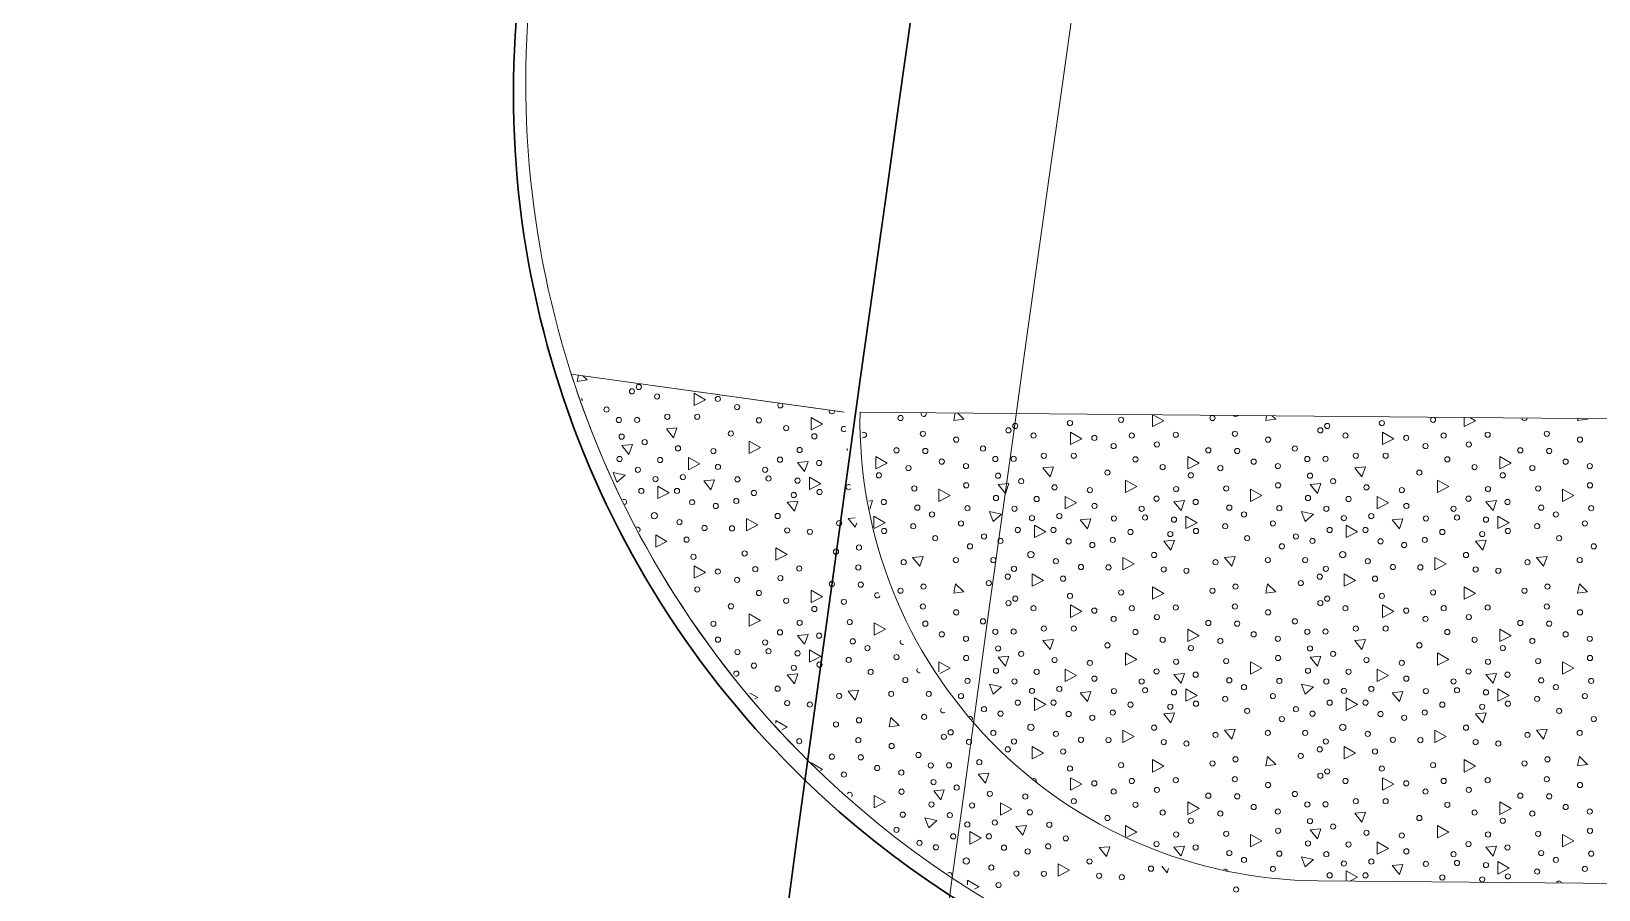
# Model space of a CAD drawing. Extents: x 2536801 to 2538856, y 7112140 to 7131569.
# Drawn here: x 2538191 to 2538289.5, y 7129301.3 to 7129355.2 of the extents above; entities that cross this region are included whole.
import ezdxf

# ---------------------------------------------------------------- set-up
doc = ezdxf.new("R2010")
doc.units = 0
doc.header["$LTSCALE"] = 100
doc.header["$MEASUREMENT"] = 0
for name, color, linetype, lineweight in [('D_BOC_XST', 4, 'Continuous', 13), ('D_CTB_1', 2, 'Continuous', 0), ('D_EOS_ML', 7, 'Continuous', 30), ('D_EOT_ML', 7, 'Continuous', 13), ('D_FOC_XST', 4, 'Continuous', 30), ('D_RIPRAP_1', 7, 'Continuous', 0)]:
    doc.layers.add(name, color=color, linetype=linetype, lineweight=lineweight)

msp = doc.modelspace()

# ---------------------------------------------------------------- linework, layer by layer
at = {"layer": 'D_BOC_XST', "lineweight": 0}
for start, end in [(171.33303, 225.29243), (225.29243, 269.49567), (225.29243, 269.49567)]:
    msp.add_arc((2538282.083, 7129351.996), 60, start, end, dxfattribs=at)
at = {"layer": 'D_CTB_1', "linetype": 'Continuous', "lineweight": 0, "ltscale": 0.025, "extrusion": (0, 0, -1)}
msp.add_arc((-2549729.581, 7127736.073), 11484, 1.8249254, 8.0891807, dxfattribs=at)
at = {"layer": 'D_EOS_ML', "extrusion": (0, 0, -1)}
for radius, start, end in [(11515, 1.8249254, 11.5299872), (11485, 1.8249254, 10.3229376), (11597, 2.4104599, 9.790869)]:
    msp.add_arc((-2549729.581, 7127736.073), radius, start, end, dxfattribs=at)
at = {"layer": 'D_EOT_ML', "extrusion": (0, 0, -1)}
for radius, start, end in [(11527, 1.8249254, 11.5299872), (11473, 1.8249254, 10.3226488), (11587, 2.5612782, 9.6484591)]:
    msp.add_arc((-2549729.581, 7127736.073), radius, start, end, dxfattribs=at)
at = {"layer": 'D_FOC_XST'}
for start, end in [(171.33862, 226.0519), (226.0519, 269.49567)]:
    msp.add_arc((2538281.308, 7129351.336), 60, start, end, dxfattribs=at)
at = {"layer": 'D_RIPRAP_1', "color": 7, "linetype": 'Continuous', "lineweight": 0}
for p, q in [((2538224.942, 7129333.698), (2538241.819, 7129331.354)), ((2538225.322, 7129333.243), (2538225.394, 7129333.635)), ((2538225.948, 7129333.331), (2538225.322, 7129333.243)), ((2538225.671, 7129333.596), (2538225.948, 7129333.331)), ((2538248.983, 7129330.79), (2538249.07, 7129331.26)), ((2538249.609, 7129330.878), (2538248.983, 7129330.79)), ((2538249.211, 7129331.259), (2538249.609, 7129330.878)), ((2538268.585, 7129330.79), (2538268.64, 7129331.088)), ((2538269.211, 7129330.878), (2538268.585, 7129330.79)), ((2538268.995, 7129331.085), (2538269.211, 7129330.878)), ((2538288.187, 7129330.79), (2538288.21, 7129330.916)), ((2538288.813, 7129330.878), (2538288.187, 7129330.79)), ((2538288.779, 7129330.911), (2538288.813, 7129330.878)), ((2538248.983, 7129319.934), (2538249.091, 7129320.518)), ((2538249.609, 7129320.022), (2538248.983, 7129319.934)), ((2538249.091, 7129320.518), (2538249.609, 7129320.022)), ((2538268.585, 7129319.934), (2538268.693, 7129320.518)), ((2538269.211, 7129320.022), (2538268.585, 7129319.934)), ((2538268.693, 7129320.518), (2538269.211, 7129320.022)), ((2538288.187, 7129319.934), (2538288.295, 7129320.518)), ((2538288.813, 7129320.022), (2538288.187, 7129319.934)), ((2538288.295, 7129320.518), (2538288.813, 7129320.022)), ((2538244.924, 7129311.531), (2538245.032, 7129312.115)), ((2538245.032, 7129312.115), (2538245.55, 7129311.619)), ((2538245.55, 7129311.619), (2538244.924, 7129311.531)), ((2538268.585, 7129309.078), (2538268.693, 7129309.662)), ((2538269.211, 7129309.166), (2538268.585, 7129309.078)), ((2538268.693, 7129309.662), (2538269.211, 7129309.166)), ((2538288.187, 7129309.078), (2538288.295, 7129309.662)), ((2538288.813, 7129309.166), (2538288.187, 7129309.078)), ((2538288.295, 7129309.662), (2538288.813, 7129309.166))]:
    msp.add_line(p, q, dxfattribs=at)
at = {"layer": 'D_RIPRAP_1', "color": 7, "lineweight": 0, "flags": 128}
msp.add_lwpolyline([(2538242.087, 7129331.317), (2538224.942, 7129333.698)], dxfattribs=at)
at = {"layer": 'D_RIPRAP_1', "color": 7, "linetype": 'Continuous', "lineweight": 0, "flags": 128}
for points in [[(2538232.656, 7129331.721), (2538232.656, 7129332.499), (2538233.368, 7129332.089)], [(2538240.028, 7129330.193), (2538240.028, 7129330.971), (2538240.74, 7129330.561)], [(2538230.918, 7129330.267), (2538231.586, 7129330.331), (2538231.37, 7129329.705)], [(2538256.317, 7129329.268), (2538256.317, 7129330.046), (2538257.029, 7129329.636)], [(2538275.919, 7129329.268), (2538275.919, 7129330.046), (2538276.631, 7129329.636)], [(2538228.116, 7129329.219), (2538228.784, 7129329.283), (2538228.568, 7129328.657)], [(2538236.116, 7129328.711), (2538236.116, 7129329.489), (2538236.828, 7129329.079)], [(2538232.318, 7129327.689), (2538232.318, 7129328.467), (2538233.03, 7129328.057)], [(2538239.154, 7129328.135), (2538239.822, 7129328.199), (2538239.606, 7129327.573)], [(2538244.087, 7129327.74), (2538244.087, 7129328.518), (2538244.799, 7129328.108)], [(2538254.579, 7129327.814), (2538255.247, 7129327.878), (2538255.031, 7129327.252)], [(2538263.689, 7129327.74), (2538263.689, 7129328.518), (2538264.401, 7129328.108)], [(2538274.181, 7129327.814), (2538274.849, 7129327.878), (2538274.633, 7129327.252)], [(2538283.291, 7129327.74), (2538283.291, 7129328.518), (2538284.003, 7129328.108)], [(2538227.804, 7129326.899), (2538227.566, 7129327.525), (2538228.322, 7129327.351)], [(2538233.27, 7129326.985), (2538233.938, 7129327.049), (2538233.722, 7129326.423)], [(2538239.904, 7129326.443), (2538239.904, 7129327.221), (2538240.616, 7129326.811)], [(2538259.777, 7129326.258), (2538259.777, 7129327.036), (2538260.489, 7129326.626)], [(2538279.379, 7129326.258), (2538279.379, 7129327.036), (2538280.091, 7129326.626)], [(2538230.382, 7129325.875), (2538230.382, 7129326.653), (2538231.094, 7129326.243)], [(2538248.031, 7129325.698), (2538248.031, 7129326.476), (2538248.743, 7129326.066)], [(2538251.777, 7129326.766), (2538252.445, 7129326.83), (2538252.229, 7129326.204)], [(2538255.979, 7129325.236), (2538255.979, 7129326.014), (2538256.691, 7129325.604)], [(2538267.633, 7129325.698), (2538267.633, 7129326.476), (2538268.345, 7129326.066)], [(2538271.379, 7129326.766), (2538272.047, 7129326.83), (2538271.831, 7129326.204)], [(2538275.581, 7129325.236), (2538275.581, 7129326.014), (2538276.293, 7129325.604)], [(2538287.235, 7129325.698), (2538287.235, 7129326.476), (2538287.947, 7129326.066)], [(2538238.514, 7129325.647), (2538239.182, 7129325.711), (2538238.966, 7129325.085)], [(2538251.465, 7129324.446), (2538251.227, 7129325.072), (2538251.983, 7129324.898)], [(2538262.815, 7129325.682), (2538263.483, 7129325.746), (2538263.267, 7129325.12)], [(2538271.067, 7129324.446), (2538270.829, 7129325.072), (2538271.585, 7129324.898)], [(2538282.417, 7129325.682), (2538283.085, 7129325.746), (2538282.869, 7129325.12)], [(2538235.944, 7129323.855), (2538235.944, 7129324.633), (2538236.656, 7129324.223)], [(2538254.043, 7129323.422), (2538254.043, 7129324.2), (2538254.755, 7129323.79)], [(2538256.931, 7129324.532), (2538257.599, 7129324.596), (2538257.383, 7129323.97)], [(2538263.565, 7129323.99), (2538263.565, 7129324.768), (2538264.277, 7129324.358)], [(2538273.645, 7129323.422), (2538273.645, 7129324.2), (2538274.357, 7129323.79)], [(2538276.533, 7129324.532), (2538277.201, 7129324.596), (2538276.985, 7129323.97)], [(2538283.167, 7129323.99), (2538283.167, 7129324.768), (2538283.879, 7129324.358)], [(2538230.246, 7129322.819), (2538230.246, 7129323.597), (2538230.958, 7129323.187)], [(2538262.175, 7129323.194), (2538262.843, 7129323.258), (2538262.627, 7129322.632)], [(2538281.777, 7129323.194), (2538282.445, 7129323.258), (2538282.229, 7129322.632)], [(2538237.8, 7129321.999), (2538237.8, 7129322.777), (2538238.512, 7129322.367)], [(2538246.393, 7129322.18), (2538247.061, 7129322.244), (2538246.845, 7129321.618)], [(2538259.605, 7129321.402), (2538259.605, 7129322.18), (2538260.317, 7129321.77)], [(2538265.995, 7129322.18), (2538266.663, 7129322.244), (2538266.447, 7129321.618)], [(2538279.207, 7129321.402), (2538279.207, 7129322.18), (2538279.919, 7129321.77)], [(2538285.597, 7129322.18), (2538286.265, 7129322.244), (2538286.049, 7129321.618)], [(2538232.656, 7129320.865), (2538232.656, 7129321.643), (2538233.368, 7129321.233)], [(2538253.907, 7129320.366), (2538253.907, 7129321.144), (2538254.619, 7129320.734)], [(2538273.509, 7129320.366), (2538273.509, 7129321.144), (2538274.221, 7129320.734)], [(2538240.028, 7129319.337), (2538240.028, 7129320.115), (2538240.74, 7129319.705)], [(2538261.461, 7129319.546), (2538261.461, 7129320.324), (2538262.173, 7129319.914)], [(2538281.063, 7129319.546), (2538281.063, 7129320.324), (2538281.775, 7129319.914)], [(2538256.317, 7129318.412), (2538256.317, 7129319.19), (2538257.029, 7129318.78)], [(2538275.919, 7129318.412), (2538275.919, 7129319.19), (2538276.631, 7129318.78)], [(2538236.116, 7129317.855), (2538236.116, 7129318.633), (2538236.828, 7129318.223)], [(2538243.972, 7129317.295), (2538243.972, 7129318.073), (2538244.684, 7129317.663)], [(2538239.154, 7129317.279), (2538239.822, 7129317.343), (2538239.606, 7129316.717)], [(2538254.579, 7129316.958), (2538255.247, 7129317.022), (2538255.031, 7129316.396)], [(2538263.689, 7129316.884), (2538263.689, 7129317.662), (2538264.401, 7129317.252)], [(2538274.181, 7129316.958), (2538274.849, 7129317.022), (2538274.633, 7129316.396)], [(2538283.291, 7129316.884), (2538283.291, 7129317.662), (2538284.003, 7129317.252)], [(2538239.904, 7129315.587), (2538239.904, 7129316.365), (2538240.616, 7129315.955)], [(2538259.777, 7129315.402), (2538259.777, 7129316.18), (2538260.489, 7129315.77)], [(2538279.379, 7129315.402), (2538279.379, 7129316.18), (2538280.091, 7129315.77)], [(2538251.777, 7129315.91), (2538252.445, 7129315.974), (2538252.229, 7129315.348)], [(2538255.979, 7129314.38), (2538255.979, 7129315.158), (2538256.691, 7129314.748)], [(2538267.633, 7129314.842), (2538267.633, 7129315.62), (2538268.345, 7129315.21)], [(2538271.379, 7129315.91), (2538272.047, 7129315.974), (2538271.831, 7129315.348)], [(2538275.581, 7129314.38), (2538275.581, 7129315.158), (2538276.293, 7129314.748)], [(2538287.235, 7129314.842), (2538287.235, 7129315.62), (2538287.947, 7129315.21)], [(2538238.514, 7129314.791), (2538239.182, 7129314.855), (2538238.966, 7129314.229)], [(2538251.465, 7129313.59), (2538251.227, 7129314.216), (2538251.983, 7129314.042)], [(2538262.815, 7129314.826), (2538263.483, 7129314.89), (2538263.267, 7129314.264)], [(2538271.067, 7129313.59), (2538270.829, 7129314.216), (2538271.585, 7129314.042)], [(2538282.417, 7129314.826), (2538283.085, 7129314.89), (2538282.869, 7129314.264)], [(2538242.334, 7129313.777), (2538243.002, 7129313.841), (2538242.786, 7129313.215)], [(2538254.043, 7129312.566), (2538254.043, 7129313.344), (2538254.755, 7129312.934)], [(2538256.931, 7129313.676), (2538257.599, 7129313.74), (2538257.383, 7129313.114)], [(2538263.565, 7129313.134), (2538263.565, 7129313.912), (2538264.277, 7129313.502)], [(2538273.645, 7129312.566), (2538273.645, 7129313.344), (2538274.357, 7129312.934)], [(2538276.533, 7129313.676), (2538277.201, 7129313.74), (2538276.985, 7129313.114)], [(2538283.167, 7129313.134), (2538283.167, 7129313.912), (2538283.879, 7129313.502)], [(2538262.175, 7129312.338), (2538262.843, 7129312.402), (2538262.627, 7129311.776)], [(2538281.777, 7129312.338), (2538282.445, 7129312.402), (2538282.229, 7129311.776)], [(2538259.605, 7129310.546), (2538259.605, 7129311.324), (2538260.317, 7129310.914)], [(2538265.995, 7129311.324), (2538266.663, 7129311.388), (2538266.447, 7129310.762)], [(2538279.207, 7129310.546), (2538279.207, 7129311.324), (2538279.919, 7129310.914)], [(2538285.597, 7129311.324), (2538286.265, 7129311.388), (2538286.049, 7129310.762)], [(2538253.907, 7129309.51), (2538253.907, 7129310.288), (2538254.619, 7129309.878)], [(2538273.509, 7129309.51), (2538273.509, 7129310.288), (2538274.221, 7129309.878)], [(2538261.461, 7129308.69), (2538261.461, 7129309.468), (2538262.173, 7129309.058)], [(2538281.063, 7129308.69), (2538281.063, 7129309.468), (2538281.775, 7129309.058)], [(2538250.52, 7129308.555), (2538251.188, 7129308.619), (2538250.972, 7129307.993)], [(2538256.317, 7129307.556), (2538256.317, 7129308.334), (2538257.029, 7129307.924)], [(2538275.919, 7129307.556), (2538275.919, 7129308.334), (2538276.631, 7129307.924)], [(2538243.972, 7129306.439), (2538243.972, 7129307.217), (2538244.684, 7129306.807)], [(2538247.718, 7129307.507), (2538248.386, 7129307.571), (2538248.17, 7129306.945)], [(2538251.92, 7129305.977), (2538251.92, 7129306.755), (2538252.632, 7129306.345)], [(2538263.689, 7129306.028), (2538263.689, 7129306.806), (2538264.401, 7129306.396)], [(2538274.181, 7129306.102), (2538274.849, 7129306.166), (2538274.633, 7129305.54)], [(2538283.291, 7129306.028), (2538283.291, 7129306.806), (2538284.003, 7129306.396)], [(2538247.406, 7129305.187), (2538247.168, 7129305.813), (2538247.924, 7129305.639)], [(2538252.872, 7129305.273), (2538253.54, 7129305.337), (2538253.324, 7129304.711)], [(2538279.379, 7129304.546), (2538279.379, 7129305.324), (2538280.091, 7129304.914)], [(2538249.984, 7129304.163), (2538249.984, 7129304.941), (2538250.696, 7129304.531)], [(2538267.633, 7129303.986), (2538267.633, 7129304.764), (2538268.345, 7129304.354)], [(2538271.379, 7129305.054), (2538272.047, 7129305.118), (2538271.831, 7129304.492)], [(2538275.581, 7129303.524), (2538275.581, 7129304.302), (2538276.293, 7129303.892)], [(2538287.235, 7129303.986), (2538287.235, 7129304.764), (2538287.947, 7129304.354)], [(2538271.067, 7129302.734), (2538270.829, 7129303.36), (2538271.585, 7129303.186)], [(2538282.417, 7129303.97), (2538283.085, 7129304.034), (2538282.869, 7129303.408)], [(2538255.546, 7129302.143), (2538255.546, 7129302.921), (2538256.258, 7129302.511)], [(2538276.533, 7129302.82), (2538277.201, 7129302.884), (2538276.985, 7129302.258)], [(2538283.167, 7129302.278), (2538283.167, 7129303.056), (2538283.879, 7129302.646)]]:
    msp.add_lwpolyline(points, close=True, dxfattribs=at)
msp.add_lwpolyline([(2538243.087, 7129331.313, 0.416375), (2538271.828, 7129301.845), (2538407.811, 7129300.648, 0.343548), (2538436.121, 7129322.306), (2538438.029, 7129329.597)], format="xyb", close=True, dxfattribs=at)
for points in [[(2538261.512, 7129331.151), (2538262.173, 7129330.77), (2538261.461, 7129330.402), (2538261.461, 7129331.151)], [(2538281.419, 7129330.976), (2538281.775, 7129330.77), (2538281.063, 7129330.402), (2538281.063, 7129330.979)], [(2538243.649, 7129325.724), (2538243.881, 7129325.746), (2538243.699, 7129325.22)], [(2538242.884, 7129324.354), (2538242.786, 7129324.071), (2538242.334, 7129324.633), (2538242.783, 7129324.676)], [(2538243.963, 7129324.028), (2538243.963, 7129324.768), (2538244.675, 7129324.358), (2538243.974, 7129323.996)], [(2538248.031, 7129314.988), (2538248.031, 7129315.62), (2538248.743, 7129315.21), (2538248.101, 7129314.878)], [(2538236.17, 7129313.647), (2538236.656, 7129313.367), (2538236.487, 7129313.28)], [(2538237.8, 7129311.758), (2538237.8, 7129311.921), (2538238.512, 7129311.511), (2538238.167, 7129311.333)], [(2538240.028, 7129309.224), (2538240.028, 7129309.259), (2538240.74, 7129308.849), (2538240.575, 7129308.764)], [(2538259.777, 7129304.638), (2538259.777, 7129305.324), (2538260.489, 7129304.914), (2538259.86, 7129304.589)], [(2538258.777, 7129303.98), (2538258.568, 7129303.373), (2538258.116, 7129303.935), (2538258.738, 7129303.995)], [(2538263.252, 7129303.427), (2538262.815, 7129303.97), (2538263.483, 7129304.034), (2538263.271, 7129303.421)], [(2538262.478, 7129302.621), (2538262.388, 7129302.359), (2538262.051, 7129302.778)], [(2538273.645, 7129301.829), (2538273.645, 7129302.488), (2538274.357, 7129302.078), (2538273.871, 7129301.827)], [(2538249.848, 7129301.589), (2538249.848, 7129301.885), (2538250.56, 7129301.475), (2538250.281, 7129301.331)]]:
    msp.add_lwpolyline(points, dxfattribs=at)
at = {"layer": 'D_RIPRAP_1', "color": 7, "linetype": 'Continuous', "lineweight": 0}
for centre, radius in [((2538228.754, 7129332.617), 0.163), ((2538229.184, 7129332.893), 0.163), ((2538230.334, 7129332.293), 0.163), ((2538234.154, 7129332.143), 0.163), ((2538235.364, 7129331.625), 0.163), ((2538227.156, 7129331.473), 0.163), ((2538227.934, 7129330.815), 0.163), ((2538229.082, 7129330.825), 0.163), ((2538230.982, 7129331.019), 0.163), ((2538232.86, 7129331.019), 0.163), ((2538236.736, 7129330.797), 0.163), ((2538245.637, 7129330.94), 0.163), ((2538256.283, 7129330.618), 0.163), ((2538259.499, 7129330.832), 0.163), ((2538265.239, 7129330.94), 0.163), ((2538275.885, 7129330.618), 0.163), ((2538279.101, 7129330.832), 0.163), ((2538228.106, 7129329.769), 0.163), ((2538234.974, 7129329.963), 0.163), ((2538238.448, 7129330.307), 0.163), ((2538240.218, 7129329.789), 0.163), ((2538247.041, 7129329.948), 0.163), ((2538252.415, 7129330.164), 0.163), ((2538252.845, 7129330.44), 0.163), ((2538253.995, 7129329.84), 0.163), ((2538257.815, 7129329.69), 0.163), ((2538260.167, 7129329.84), 0.163), ((2538262.931, 7129329.884), 0.163), ((2538266.643, 7129329.948), 0.163), ((2538272.017, 7129330.164), 0.163), ((2538272.447, 7129330.44), 0.163), ((2538273.597, 7129329.84), 0.163), ((2538277.417, 7129329.69), 0.163), ((2538279.769, 7129329.84), 0.163), ((2538282.533, 7129329.884), 0.163), ((2538286.245, 7129329.948), 0.163), ((2538229.558, 7129329.423), 0.163), ((2538231.65, 7129329.035), 0.163), ((2538233.874, 7129328.861), 0.163), ((2538239.292, 7129328.927), 0.163), ((2538245.379, 7129328.912), 0.163), ((2538247.193, 7129328.87), 0.163), ((2538249.133, 7129329.582), 0.163), ((2538250.817, 7129329.02), 0.163), ((2538259.025, 7129329.172), 0.163), ((2538261.745, 7129329.28), 0.163), ((2538264.981, 7129328.912), 0.163), ((2538266.795, 7129328.87), 0.163), ((2538268.735, 7129329.582), 0.163), ((2538270.419, 7129329.02), 0.163), ((2538278.627, 7129329.172), 0.163), ((2538281.347, 7129329.28), 0.163), ((2538284.583, 7129328.912), 0.163), ((2538286.397, 7129328.87), 0.163), ((2538288.337, 7129329.582), 0.163), ((2538227.976, 7129328.365), 0.163), ((2538229.132, 7129327.689), 0.163), ((2538230.528, 7129328.301), 0.163), ((2538234.16, 7129327.867), 0.163), ((2538237.126, 7129327.689), 0.163), ((2538238.06, 7129328.323), 0.163), ((2538240.52, 7129328.115), 0.163), ((2538246.133, 7129327.79), 0.163), ((2538248.227, 7129328.2), 0.163), ((2538249.747, 7129327.918), 0.163), ((2538251.595, 7129328.362), 0.163), ((2538252.743, 7129328.372), 0.163), ((2538254.643, 7129328.566), 0.163), ((2538256.521, 7129328.566), 0.163), ((2538260.397, 7129328.344), 0.163), ((2538262.109, 7129327.854), 0.163), ((2538265.735, 7129327.79), 0.163), ((2538267.829, 7129328.2), 0.163), ((2538269.349, 7129327.918), 0.163), ((2538271.197, 7129328.362), 0.163), ((2538272.345, 7129328.372), 0.163), ((2538274.245, 7129328.566), 0.163), ((2538276.123, 7129328.566), 0.163), ((2538279.999, 7129328.344), 0.163), ((2538281.711, 7129327.854), 0.163), ((2538285.337, 7129327.79), 0.163), ((2538287.431, 7129328.2), 0.163), ((2538288.951, 7129327.918), 0.163), ((2538230.232, 7129327.101), 0.163), ((2538231.956, 7129327.225), 0.163), ((2538235.384, 7129327.083), 0.163), ((2538237.34, 7129327.137), 0.163), ((2538239.162, 7129327.005), 0.163), ((2538244.277, 7129327.336), 0.163), ((2538249.759, 7129326.71), 0.163), ((2538251.767, 7129327.316), 0.163), ((2538253.219, 7129326.97), 0.163), ((2538258.635, 7129327.51), 0.163), ((2538263.879, 7129327.336), 0.163), ((2538269.361, 7129326.71), 0.163), ((2538271.369, 7129327.316), 0.163), ((2538272.821, 7129326.97), 0.163), ((2538278.237, 7129327.51), 0.163), ((2538283.481, 7129327.336), 0.163), ((2538288.963, 7129326.71), 0.163), ((2538229.342, 7129326.357), 0.163), ((2538231.586, 7129326.357), 0.163), ((2538235.314, 7129325.733), 0.163), ((2538236.42, 7129326.229), 0.163), ((2538238.926, 7129326.099), 0.163), ((2538240.542, 7129326.293), 0.163), ((2538246.501, 7129326.516), 0.163), ((2538251.637, 7129325.912), 0.163), ((2538254.189, 7129325.848), 0.163), ((2538255.311, 7129326.582), 0.163), ((2538257.535, 7129326.408), 0.163), ((2538261.721, 7129325.87), 0.163), ((2538262.953, 7129326.474), 0.163), ((2538266.103, 7129326.516), 0.163), ((2538271.239, 7129325.912), 0.163), ((2538273.791, 7129325.848), 0.163), ((2538274.913, 7129326.582), 0.163), ((2538277.137, 7129326.408), 0.163), ((2538281.323, 7129325.87), 0.163), ((2538282.555, 7129326.474), 0.163), ((2538285.705, 7129326.516), 0.163), ((2538230.162, 7129324.805), 0.199), ((2538232.536, 7129325.645), 0.163), ((2538234.024, 7129325.409), 0.163), ((2538237.91, 7129324.783), 0.163), ((2538244.579, 7129325.662), 0.163), ((2538246.693, 7129325.306), 0.163), ((2538247.615, 7129324.878), 0.163), ((2538249.837, 7129325.27), 0.163), ((2538252.793, 7129325.236), 0.163), ((2538255.617, 7129324.772), 0.163), ((2538257.821, 7129325.414), 0.163), ((2538260.787, 7129325.236), 0.163), ((2538264.181, 7129325.662), 0.163), ((2538266.295, 7129325.306), 0.163), ((2538267.217, 7129324.878), 0.163), ((2538269.439, 7129325.27), 0.163), ((2538272.395, 7129325.236), 0.163), ((2538275.219, 7129324.772), 0.163), ((2538277.423, 7129325.414), 0.163), ((2538280.389, 7129325.236), 0.163), ((2538283.783, 7129325.662), 0.163), ((2538285.897, 7129325.306), 0.163), ((2538286.819, 7129324.878), 0.163), ((2538289.041, 7129325.27), 0.163), ((2538231.738, 7129324.395), 0.163), ((2538233.314, 7129324.027), 0.163), ((2538235.04, 7129324.005), 0.163), ((2538238.514, 7129323.877), 0.163), ((2538239.938, 7129323.789), 0.163), ((2538241.772, 7129324.329), 0.163), ((2538244.601, 7129323.84), 0.163), ((2538246.435, 7129324.142), 0.163), ((2538249.435, 7129324.314), 0.163), ((2538253.003, 7129323.904), 0.163), ((2538253.893, 7129324.648), 0.163), ((2538255.247, 7129323.904), 0.163), ((2538259.045, 7129324.63), 0.163), ((2538260.081, 7129323.776), 0.163), ((2538261.001, 7129324.684), 0.163), ((2538262.823, 7129324.552), 0.163), ((2538264.203, 7129323.84), 0.163), ((2538266.037, 7129324.142), 0.163), ((2538269.037, 7129324.314), 0.163), ((2538272.605, 7129323.904), 0.163), ((2538273.495, 7129324.648), 0.163), ((2538274.849, 7129323.904), 0.163), ((2538278.647, 7129324.63), 0.163), ((2538279.683, 7129323.776), 0.163), ((2538280.603, 7129324.684), 0.163), ((2538282.425, 7129324.552), 0.163), ((2538283.805, 7129323.84), 0.163), ((2538285.639, 7129324.142), 0.163), ((2538288.639, 7129324.314), 0.163), ((2538232.19, 7129323.293), 0.163), ((2538243.024, 7129322.797), 0.163), ((2538247.817, 7129323.386), 0.163), ((2538249.997, 7129322.872), 0.163), ((2538250.881, 7129323.494), 0.163), ((2538251.917, 7129323.214), 0.163), ((2538256.197, 7129323.192), 0.163), ((2538257.685, 7129322.956), 0.163), ((2538258.975, 7129323.28), 0.163), ((2538262.587, 7129323.646), 0.163), ((2538267.419, 7129323.386), 0.163), ((2538269.599, 7129322.872), 0.163), ((2538270.483, 7129323.494), 0.163), ((2538271.519, 7129323.214), 0.163), ((2538275.799, 7129323.192), 0.163), ((2538277.287, 7129322.956), 0.163), ((2538278.577, 7129323.28), 0.163), ((2538282.189, 7129323.646), 0.163), ((2538287.021, 7129323.386), 0.163), ((2538289.201, 7129322.872), 0.163), ((2538232.622, 7129322.215), 0.163), ((2538235.838, 7129322.429), 0.163), ((2538241.578, 7129322.537), 0.163), ((2538245.831, 7129321.876), 0.163), ((2538249.111, 7129322.006), 0.163), ((2538251.465, 7129322.006), 0.163), ((2538253.823, 7129322.352), 0.199), ((2538255.399, 7129321.942), 0.163), ((2538261.571, 7129322.33), 0.163), ((2538265.433, 7129321.876), 0.163), ((2538268.713, 7129322.006), 0.163), ((2538271.067, 7129322.006), 0.163), ((2538273.425, 7129322.352), 0.199), ((2538275.001, 7129321.942), 0.163), ((2538281.173, 7129322.33), 0.163), ((2538285.035, 7129321.876), 0.163), ((2538288.315, 7129322.006), 0.163), ((2538234.154, 7129321.287), 0.163), ((2538235.364, 7129320.769), 0.163), ((2538236.506, 7129321.437), 0.163), ((2538238.084, 7129320.877), 0.163), ((2538239.27, 7129321.481), 0.163), ((2538242.982, 7129321.545), 0.163), ((2538252.377, 7129320.97), 0.163), ((2538252.765, 7129321.466), 0.163), ((2538255.851, 7129320.84), 0.163), ((2538256.975, 7129321.574), 0.163), ((2538258.701, 7129321.552), 0.163), ((2538262.175, 7129321.424), 0.163), ((2538263.599, 7129321.336), 0.163), ((2538271.979, 7129320.97), 0.163), ((2538272.367, 7129321.466), 0.163), ((2538275.453, 7129320.84), 0.163), ((2538276.577, 7129321.574), 0.163), ((2538278.303, 7129321.552), 0.163), ((2538281.777, 7129321.424), 0.163), ((2538283.201, 7129321.336), 0.163), ((2538232.86, 7129320.163), 0.163), ((2538236.736, 7129319.941), 0.163), ((2538241.32, 7129320.509), 0.163), ((2538243.134, 7129320.467), 0.163), ((2538245.637, 7129320.084), 0.163), ((2538247.083, 7129320.344), 0.163), ((2538251.183, 7129320.56), 0.163), ((2538259.499, 7129319.976), 0.163), ((2538265.239, 7129320.084), 0.163), ((2538266.685, 7129320.344), 0.163), ((2538270.785, 7129320.56), 0.163), ((2538279.101, 7129319.976), 0.163), ((2538284.841, 7129320.084), 0.163), ((2538286.287, 7129320.344), 0.163), ((2538234.974, 7129319.107), 0.163), ((2538238.448, 7129319.451), 0.163), ((2538240.218, 7129318.933), 0.163), ((2538242.074, 7129319.387), 0.163), ((2538247.041, 7129319.092), 0.163), ((2538252.415, 7129319.308), 0.163), ((2538252.845, 7129319.584), 0.163), ((2538253.995, 7129318.984), 0.163), ((2538256.283, 7129319.762), 0.163), ((2538257.815, 7129318.834), 0.163), ((2538260.167, 7129318.984), 0.163), ((2538262.931, 7129319.028), 0.163), ((2538266.643, 7129319.092), 0.163), ((2538272.017, 7129319.308), 0.163), ((2538272.447, 7129319.584), 0.163), ((2538273.597, 7129318.984), 0.163), ((2538275.885, 7129319.762), 0.163), ((2538277.417, 7129318.834), 0.163), ((2538279.769, 7129318.984), 0.163), ((2538282.533, 7129319.028), 0.163), ((2538286.245, 7129319.092), 0.163), ((2538233.874, 7129318.005), 0.163), ((2538239.292, 7129318.071), 0.163), ((2538242.442, 7129318.113), 0.163), ((2538247.193, 7129318.014), 0.163), ((2538249.133, 7129318.726), 0.163), ((2538250.817, 7129318.164), 0.163), ((2538259.025, 7129318.316), 0.163), ((2538261.745, 7129318.424), 0.163), ((2538264.981, 7129318.056), 0.163), ((2538266.795, 7129318.014), 0.163), ((2538268.735, 7129318.726), 0.163), ((2538270.419, 7129318.164), 0.163), ((2538278.627, 7129318.316), 0.163), ((2538281.347, 7129318.424), 0.163), ((2538284.583, 7129318.056), 0.163), ((2538286.397, 7129318.014), 0.163), ((2538288.337, 7129318.726), 0.163), ((2538234.16, 7129317.011), 0.163), ((2538237.126, 7129316.833), 0.163), ((2538238.06, 7129317.467), 0.163), ((2538240.52, 7129317.259), 0.163), ((2538242.634, 7129316.903), 0.163), ((2538248.227, 7129317.344), 0.163), ((2538249.747, 7129317.062), 0.163), ((2538251.595, 7129317.506), 0.163), ((2538252.743, 7129317.516), 0.163), ((2538254.643, 7129317.71), 0.163), ((2538256.521, 7129317.71), 0.163), ((2538260.397, 7129317.488), 0.163), ((2538262.109, 7129316.998), 0.163), ((2538265.735, 7129316.934), 0.163), ((2538267.829, 7129317.344), 0.163), ((2538269.349, 7129317.062), 0.163), ((2538271.197, 7129317.506), 0.163), ((2538272.345, 7129317.516), 0.163), ((2538274.245, 7129317.71), 0.163), ((2538276.123, 7129317.71), 0.163), ((2538279.999, 7129317.488), 0.163), ((2538281.711, 7129316.998), 0.163), ((2538285.337, 7129316.934), 0.163), ((2538287.431, 7129317.344), 0.163), ((2538288.951, 7129317.062), 0.163), ((2538235.384, 7129316.227), 0.163), ((2538237.34, 7129316.281), 0.163), ((2538239.162, 7129316.149), 0.163), ((2538243.556, 7129316.475), 0.163), ((2538245.376, 7129315.911), 0.163), ((2538249.759, 7129315.854), 0.163), ((2538251.767, 7129316.46), 0.163), ((2538253.219, 7129316.114), 0.163), ((2538258.635, 7129316.654), 0.163), ((2538263.879, 7129316.48), 0.163), ((2538269.361, 7129315.854), 0.163), ((2538271.369, 7129316.46), 0.163), ((2538272.821, 7129316.114), 0.163), ((2538278.237, 7129316.654), 0.163), ((2538283.481, 7129316.48), 0.163), ((2538288.963, 7129315.854), 0.163), ((2538236.42, 7129315.373), 0.163), ((2538238.926, 7129315.243), 0.163), ((2538240.542, 7129315.437), 0.163), ((2538242.376, 7129315.739), 0.163), ((2538243.758, 7129314.983), 0.163), ((2538251.637, 7129315.056), 0.163), ((2538254.189, 7129314.992), 0.163), ((2538255.311, 7129315.726), 0.163), ((2538257.535, 7129315.552), 0.163), ((2538261.721, 7129315.014), 0.163), ((2538262.953, 7129315.618), 0.163), ((2538266.103, 7129315.66), 0.163), ((2538271.239, 7129315.056), 0.163), ((2538273.791, 7129314.992), 0.163), ((2538274.913, 7129315.726), 0.163), ((2538277.137, 7129315.552), 0.163), ((2538281.323, 7129315.014), 0.163), ((2538282.555, 7129315.618), 0.163), ((2538285.705, 7129315.66), 0.163), ((2538237.91, 7129313.927), 0.163), ((2538245.938, 7129314.469), 0.163), ((2538249.837, 7129314.414), 0.163), ((2538252.793, 7129314.38), 0.163), ((2538255.617, 7129313.916), 0.163), ((2538257.821, 7129314.558), 0.163), ((2538260.787, 7129314.38), 0.163), ((2538264.181, 7129314.806), 0.163), ((2538266.295, 7129314.45), 0.163), ((2538267.217, 7129314.022), 0.163), ((2538269.439, 7129314.414), 0.163), ((2538272.395, 7129314.38), 0.163), ((2538275.219, 7129313.916), 0.163), ((2538277.423, 7129314.558), 0.163), ((2538280.389, 7129314.38), 0.163), ((2538283.783, 7129314.806), 0.163), ((2538285.897, 7129314.45), 0.163), ((2538286.819, 7129314.022), 0.163), ((2538289.041, 7129314.414), 0.163), ((2538238.514, 7129313.021), 0.163), ((2538239.938, 7129312.933), 0.163), ((2538241.772, 7129313.473), 0.163), ((2538245.052, 7129313.603), 0.163), ((2538247.406, 7129313.603), 0.163), ((2538249.435, 7129313.458), 0.163), ((2538253.003, 7129313.048), 0.163), ((2538253.893, 7129313.792), 0.163), ((2538255.247, 7129313.048), 0.163), ((2538259.045, 7129313.774), 0.163), ((2538260.081, 7129312.92), 0.163), ((2538261.001, 7129313.828), 0.163), ((2538262.823, 7129313.696), 0.163), ((2538264.203, 7129312.984), 0.163), ((2538266.037, 7129313.286), 0.163), ((2538269.037, 7129313.458), 0.163), ((2538272.605, 7129313.048), 0.163), ((2538273.495, 7129313.792), 0.163), ((2538274.849, 7129313.048), 0.163), ((2538278.647, 7129313.774), 0.163), ((2538279.683, 7129312.92), 0.163), ((2538280.603, 7129313.828), 0.163), ((2538282.425, 7129313.696), 0.163), ((2538283.805, 7129312.984), 0.163), ((2538285.639, 7129313.286), 0.163), ((2538288.639, 7129313.458), 0.163), ((2538243.024, 7129311.941), 0.163), ((2538247.124, 7129312.157), 0.163), ((2538250.881, 7129312.638), 0.163), ((2538251.917, 7129312.358), 0.163), ((2538256.197, 7129312.336), 0.163), ((2538257.685, 7129312.1), 0.163), ((2538258.975, 7129312.424), 0.163), ((2538262.587, 7129312.79), 0.163), ((2538267.419, 7129312.53), 0.163), ((2538269.599, 7129312.016), 0.163), ((2538270.483, 7129312.638), 0.163), ((2538271.519, 7129312.358), 0.163), ((2538275.799, 7129312.336), 0.163), ((2538277.287, 7129312.1), 0.163), ((2538278.577, 7129312.424), 0.163), ((2538282.189, 7129312.79), 0.163), ((2538287.021, 7129312.53), 0.163), ((2538289.201, 7129312.016), 0.163), ((2538241.578, 7129311.681), 0.163), ((2538248.786, 7129311.181), 0.163), ((2538251.465, 7129311.15), 0.163), ((2538253.823, 7129311.496), 0.199), ((2538255.399, 7129311.086), 0.163), ((2538261.571, 7129311.474), 0.163), ((2538265.433, 7129311.02), 0.163), ((2538268.713, 7129311.15), 0.163), ((2538271.067, 7129311.15), 0.163), ((2538273.425, 7129311.496), 0.199), ((2538275.001, 7129311.086), 0.163), ((2538281.173, 7129311.474), 0.163), ((2538285.035, 7129311.02), 0.163), ((2538288.315, 7129311.15), 0.163), ((2538239.27, 7129310.625), 0.163), ((2538242.982, 7129310.689), 0.163), ((2538245.074, 7129310.323), 0.163), ((2538248.356, 7129310.905), 0.163), ((2538249.936, 7129310.581), 0.163), ((2538252.377, 7129310.114), 0.163), ((2538252.765, 7129310.61), 0.163), ((2538255.851, 7129309.984), 0.163), ((2538256.975, 7129310.718), 0.163), ((2538258.701, 7129310.696), 0.163), ((2538262.175, 7129310.568), 0.163), ((2538263.599, 7129310.48), 0.163), ((2538271.979, 7129310.114), 0.163), ((2538272.367, 7129310.61), 0.163), ((2538275.453, 7129309.984), 0.163), ((2538276.577, 7129310.718), 0.163), ((2538278.303, 7129310.696), 0.163), ((2538281.777, 7129310.568), 0.163), ((2538283.201, 7129310.48), 0.163), ((2538241.32, 7129309.653), 0.163), ((2538243.134, 7129309.611), 0.163), ((2538246.758, 7129309.761), 0.163), ((2538247.536, 7129309.103), 0.163), ((2538248.684, 7129309.113), 0.163), ((2538250.584, 7129309.307), 0.163), ((2538259.499, 7129309.12), 0.163), ((2538265.239, 7129309.228), 0.163), ((2538266.685, 7129309.488), 0.163), ((2538270.785, 7129309.704), 0.163), ((2538279.101, 7129309.12), 0.163), ((2538284.841, 7129309.228), 0.163), ((2538286.287, 7129309.488), 0.163), ((2538242.074, 7129308.531), 0.163), ((2538244.168, 7129308.941), 0.163), ((2538245.688, 7129308.659), 0.163), ((2538247.708, 7129308.057), 0.163), ((2538256.283, 7129308.906), 0.163), ((2538257.815, 7129307.978), 0.163), ((2538260.167, 7129308.128), 0.163), ((2538262.931, 7129308.172), 0.163), ((2538266.643, 7129308.236), 0.163), ((2538272.017, 7129308.452), 0.163), ((2538272.447, 7129308.728), 0.163), ((2538273.597, 7129308.128), 0.163), ((2538275.885, 7129308.906), 0.163), ((2538277.417, 7129307.978), 0.163), ((2538279.769, 7129308.128), 0.163), ((2538282.533, 7129308.172), 0.163), ((2538286.245, 7129308.236), 0.163), ((2538245.7, 7129307.451), 0.163), ((2538249.16, 7129307.711), 0.163), ((2538251.252, 7129307.323), 0.163), ((2538253.476, 7129307.149), 0.163), ((2538259.025, 7129307.46), 0.163), ((2538261.745, 7129307.568), 0.163), ((2538264.981, 7129307.2), 0.163), ((2538266.795, 7129307.158), 0.163), ((2538268.735, 7129307.87), 0.163), ((2538270.419, 7129307.308), 0.163), ((2538278.627, 7129307.46), 0.163), ((2538281.347, 7129307.568), 0.163), ((2538284.583, 7129307.2), 0.163), ((2538286.397, 7129307.158), 0.163), ((2538288.337, 7129307.87), 0.163), ((2538245.778, 7129306.011), 0.163), ((2538247.578, 7129306.653), 0.163), ((2538250.13, 7129306.589), 0.163), ((2538253.762, 7129306.155), 0.163), ((2538256.521, 7129306.854), 0.163), ((2538260.397, 7129306.632), 0.163), ((2538262.109, 7129306.142), 0.163), ((2538265.735, 7129306.078), 0.163), ((2538267.829, 7129306.488), 0.163), ((2538269.349, 7129306.206), 0.163), ((2538271.197, 7129306.65), 0.163), ((2538272.345, 7129306.66), 0.163), ((2538274.245, 7129306.854), 0.163), ((2538276.123, 7129306.854), 0.163), ((2538279.999, 7129306.632), 0.163), ((2538281.711, 7129306.142), 0.163), ((2538285.337, 7129306.078), 0.163), ((2538287.431, 7129306.488), 0.163), ((2538288.951, 7129306.206), 0.163), ((2538245.376, 7129305.055), 0.163), ((2538248.734, 7129305.977), 0.163), ((2538249.834, 7129305.389), 0.163), ((2538251.558, 7129305.513), 0.163), ((2538254.986, 7129305.371), 0.163), ((2538258.635, 7129305.798), 0.163), ((2538263.879, 7129305.624), 0.163), ((2538271.369, 7129305.604), 0.163), ((2538272.821, 7129305.258), 0.163), ((2538278.237, 7129305.798), 0.163), ((2538283.481, 7129305.624), 0.163), ((2538246.822, 7129304.235), 0.163), ((2538248.944, 7129304.645), 0.163), ((2538251.188, 7129304.645), 0.163), ((2538256.022, 7129304.517), 0.163), ((2538261.721, 7129304.158), 0.163), ((2538262.953, 7129304.762), 0.163), ((2538266.103, 7129304.804), 0.163), ((2538269.361, 7129304.998), 0.163), ((2538271.239, 7129304.2), 0.163), ((2538273.791, 7129304.136), 0.163), ((2538274.913, 7129304.87), 0.163), ((2538277.137, 7129304.696), 0.163), ((2538281.323, 7129304.158), 0.163), ((2538282.555, 7129304.762), 0.163), ((2538285.705, 7129304.804), 0.163), ((2538288.963, 7129304.998), 0.163), ((2538247.858, 7129303.955), 0.163), ((2538249.764, 7129303.093), 0.199), ((2538252.138, 7129303.933), 0.163), ((2538253.626, 7129303.697), 0.163), ((2538254.916, 7129304.021), 0.163), ((2538257.512, 7129303.071), 0.163), ((2538264.181, 7129303.95), 0.163), ((2538266.295, 7129303.594), 0.163), ((2538267.217, 7129303.166), 0.163), ((2538269.439, 7129303.558), 0.163), ((2538272.395, 7129303.524), 0.163), ((2538275.219, 7129303.06), 0.163), ((2538277.423, 7129303.702), 0.163), ((2538280.389, 7129303.524), 0.163), ((2538283.783, 7129303.95), 0.163), ((2538285.897, 7129303.594), 0.163), ((2538286.819, 7129303.166), 0.163), ((2538289.041, 7129303.558), 0.163), ((2538251.34, 7129302.683), 0.163), ((2538252.916, 7129302.315), 0.163), ((2538254.642, 7129302.293), 0.163), ((2538258.116, 7129302.165), 0.163), ((2538259.54, 7129302.077), 0.163), ((2538261.374, 7129302.617), 0.163), ((2538269.037, 7129302.602), 0.163), ((2538272.605, 7129302.192), 0.163), ((2538273.495, 7129302.936), 0.163), ((2538274.849, 7129302.192), 0.163), ((2538278.647, 7129302.918), 0.163), ((2538279.683, 7129302.064), 0.163), ((2538280.603, 7129302.972), 0.163), ((2538282.425, 7129302.84), 0.163), ((2538283.805, 7129302.128), 0.163), ((2538285.639, 7129302.43), 0.163), ((2538288.639, 7129302.602), 0.163), ((2538251.792, 7129301.581), 0.163), ((2538266.726, 7129301.301), 0.163), ((2538282.189, 7129301.934), 0.163)]:
    msp.add_circle(centre, radius, dxfattribs=at)
at = {"layer": 'D_RIPRAP_1', "color": 7, "lineweight": 0}
msp.add_arc((2538282.083, 7129351.996), 60, 197.75687, 225.29243, dxfattribs=at)
at = {"layer": 'D_RIPRAP_1', "color": 7, "linetype": 'Continuous', "lineweight": 0}
for centre, start, end in [((2538225.472, 7129332.035), 353.79759, 50.98147), ((2538238.084, 7129331.733), 114.13682, 50.05123), ((2538241.32, 7129331.365), 151.39813, 12.78992), ((2538247.083, 7129331.2), 151.09707, 27.89426), ((2538266.685, 7129331.2), 215.1143, 323.87703), ((2538284.841, 7129330.94), 177.66832, 1.32301), ((2538242.074, 7129330.243), 54.25643, 315.69626), ((2538243.329, 7129329.884), 238.835, 132.64241), ((2538242.442, 7129328.969), 161.61289, 208.3398), ((2538242.376, 7129326.595), 46.56679, 323.3859), ((2538228.256, 7129325.667), 290.50803, 114.27104), ((2538229.104, 7129323.919), 311.71632, 111.59339), ((2538244.168, 7129319.797), 49.58324, 345.2342), ((2538245.778, 7129316.867), 136.46114, 284.56973), ((2538235.314, 7129314.877), 238.1996, 203.38034), ((2538246.822, 7129315.091), 135.58524, 285.44563), ((2538248.318, 7129312.567), 130.3343, 316.91001), ((2538249.997, 7129312.016), 351.23205, 100.23155), ((2538253.995, 7129308.128), 348.45007, 103.01354), ((2538242.442, 7129307.257), 302.59696, 157.25322), ((2538248.706, 7129302.207), 348.62629, 129.75452), ((2538266.037, 7129302.43), 23.65119, 121.13654), ((2538287.021, 7129301.674), 12.6257, 166.36563)]:
    msp.add_arc(centre, 0.163, start, end, dxfattribs=at)

doc.saveas('drawing.dxf')
